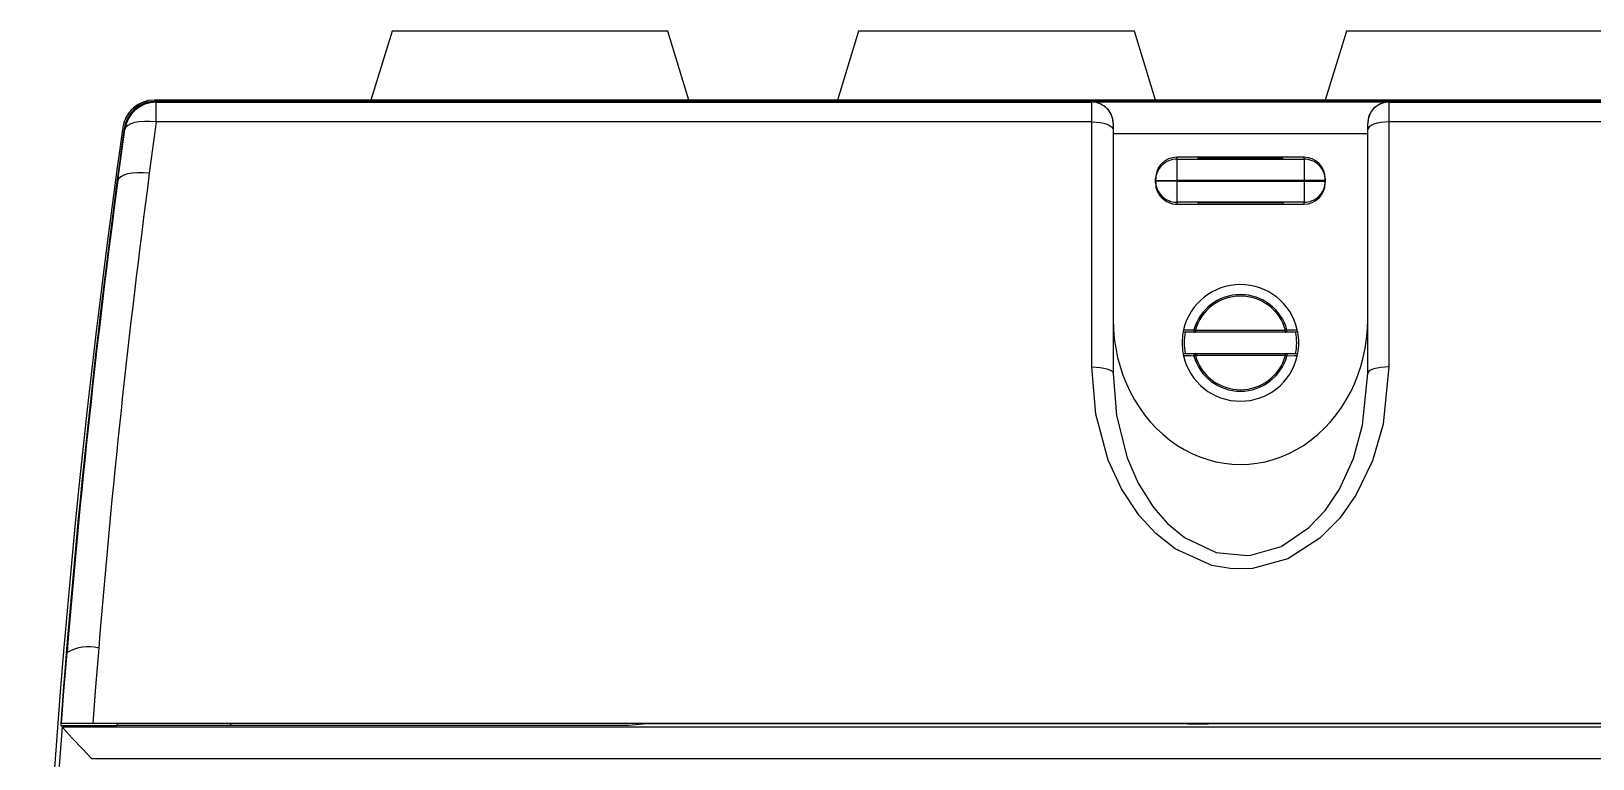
# Model space of a CAD drawing. Header units: millimetres. Extents: x 0 to 210250, y 0 to 148500.
# Drawn here: x 84415 to 89568, y 128952 to 131353 of the extents above; entities that cross this region are included whole.
import ezdxf

# ---------------------------------------------------------------- set-up
doc = ezdxf.new("R2010")
doc.units = ezdxf.units.MM
doc.header["$LTSCALE"] = 250
doc.header["$MEASUREMENT"] = 0
doc.layers.add('원격검침', color=3, linetype='Continuous')

msp = doc.modelspace()

# ---------------------------------------------------------------- linework, layer by layer
at = {"layer": '원격검침', "color": 3}
for p, q in [((85605.8, 131353.4), (85535.8, 131126)), ((86515.6, 131353.4), (85605.8, 131353.4)), ((86585.5, 131126), (86515.6, 131353.4)), ((87145.4, 131353.4), (87075.4, 131126)), ((88055.2, 131353.4), (87145.4, 131353.4)), ((88125.2, 131126), (88055.2, 131353.4)), ((88755, 131353.4), (88685, 131126)), ((89664.8, 131353.4), (88755, 131353.4)), ((84825.8, 131121.5), (84805.2, 131118.2)), ((84821.9, 131126), (91988.3, 131126)), ((91988.3, 131126), (84821.9, 131126)), ((84821.9, 131126), (84823.9, 131123.7)), ((84823.9, 131123.7), (84825.5, 131121.8)), ((84825.5, 131121.8), (84827, 131120.1)), ((84825.5, 131121.8), (91984.6, 131121.8)), ((84827, 131120.1), (84827.9, 131119.1)), ((84827.9, 131054.1), (84827.9, 131119.1)), ((84827.9, 131119.1), (87915.2, 131119.1)), ((87915.2, 131120), (88895, 131120)), ((87915.2, 131119.1), (87915.2, 131120)), ((87915.2, 131054.1), (87915.2, 131119.1)), ((88895, 131120), (88895, 131119.1)), ((88895, 131119.1), (88895, 131054.1)), ((88895, 131119.1), (91848.3, 131119.1)), ((84701.1, 130860.3), (84724, 131028.9)), ((84723.1, 131030), (84721.9, 131031.3)), ((84723.2, 131029.8), (84723.1, 131030)), ((84724, 131028.9), (84723.2, 131029.8)), ((84727, 131036), (84724, 131028.9)), ((84733.7, 131042.3), (84727, 131036)), ((84743.6, 131047.6), (84733.7, 131042.3)), ((84756.6, 131051.7), (84743.6, 131047.6)), ((84772.1, 131054.5), (84756.6, 131051.7)), ((84789.5, 131055.8), (84772.1, 131054.5)), ((84808.4, 131055.7), (84789.5, 131055.8)), ((84827.9, 131054.1), (84805.1, 130884.6)), ((84827.9, 131054.1), (84808.4, 131055.7)), ((87915.2, 131054.1), (84827.9, 131054.1)), ((87915.2, 130245.2), (87915.2, 131054.1)), ((87915.2, 131054.1), (87928.9, 131053.6)), ((87928.9, 131053.6), (87942, 131052.1)), ((87942, 131052.1), (87954.1, 131049.6)), ((87954.1, 131049.6), (87964.7, 131046.3)), ((87964.7, 131046.3), (87973.4, 131042.3)), ((87973.4, 131042.3), (87979.9, 131037.6)), ((87979.9, 131037.6), (87983.8, 131032.6)), ((87983.8, 131032.6), (87985.2, 131027.4)), ((87985.2, 131049.1), (87985.2, 131027.4)), ((87985.2, 131049.1), (87985.2, 131049.1)), ((87985.2, 131027.4), (87985.2, 130223.6)), ((88825, 131027.4), (88825, 131049.1)), ((88825, 131049.1), (88825, 131049.1)), ((88826.3, 131032.6), (88825, 131027.4)), ((88825, 130223.6), (88825, 131027.4)), ((88830.3, 131037.6), (88826.3, 131032.6)), ((88836.8, 131042.3), (88830.3, 131037.6)), ((88845.5, 131046.3), (88836.8, 131042.3)), ((88856.1, 131049.6), (88845.5, 131046.3)), ((88868.2, 131052.1), (88856.1, 131049.6)), ((88881.3, 131053.6), (88868.2, 131052.1)), ((88895, 131054.1), (88881.3, 131053.6)), ((88895, 131054.1), (88895, 130245.2)), ((91848.3, 131054.1), (88895, 131054.1)), ((88825, 131015), (87985.2, 131015)), ((88195.1, 130937.3), (88195.1, 130931.2)), ((88265.1, 130937.3), (88195.1, 130937.3)), ((88195.1, 130931.2), (88615, 130931.2)), ((88195.1, 130931.2), (88195.1, 130861.2)), ((88265.1, 130932.4), (88265.1, 130937.3)), ((88545.1, 130937.3), (88265.1, 130937.3)), ((88545.1, 130934.9), (88265.1, 130934.9)), ((88545.1, 130932.4), (88265.1, 130932.4)), ((88545.1, 130932.4), (88545.1, 130937.3)), ((88615, 130937.3), (88545.1, 130937.3)), ((88615, 130931.2), (88615, 130937.3)), ((88615, 130931.2), (88615, 130861.2)), ((84704.1, 130867.2), (84701.1, 130860.3)), ((84710.6, 130873.2), (84704.1, 130867.2)), ((84720.6, 130878.3), (84710.6, 130873.2)), ((84733.6, 130882.3), (84720.6, 130878.3)), ((84749.1, 130885), (84733.6, 130882.3)), ((84766.6, 130886.3), (84749.1, 130885)), ((84785.5, 130886.1), (84766.6, 130886.3)), ((84805.1, 130884.6), (84785.5, 130886.1)), ((88125.2, 130861.2), (88125.2, 130867.3)), ((88685, 130867.3), (88685, 130861.2)), ((88125.2, 130858.8), (88125.2, 130861.2)), ((88125.2, 130861.2), (88195.1, 130861.2)), ((88195.1, 130858.8), (88125.2, 130858.8)), ((88125.2, 130852.7), (88125.2, 130858.8)), ((88615, 130861.2), (88195.1, 130861.2)), ((88195.1, 130861.2), (88195.1, 130858.8)), ((88195.1, 130858.8), (88195.1, 130788.8)), ((88195.1, 130858.8), (88615, 130858.8)), ((88615, 130858.8), (88615, 130861.2)), ((88685, 130861.2), (88615, 130861.2)), ((88615, 130858.8), (88615, 130788.8)), ((88615, 130858.8), (88685, 130858.8)), ((88685, 130861.2), (88685, 130858.8)), ((88685, 130858.8), (88685, 130852.7)), ((88615, 130788.8), (88195.1, 130788.8)), ((88195.1, 130788.8), (88195.1, 130782.7)), ((88195.1, 130782.7), (88265.1, 130782.7)), ((88265.1, 130787.6), (88545.1, 130787.6)), ((88265.1, 130787.6), (88265.1, 130782.7)), ((88265.1, 130782.7), (88545.1, 130782.7)), ((88545.1, 130787.6), (88545.1, 130782.7)), ((88545.1, 130782.7), (88615, 130782.7)), ((88615, 130782.7), (88615, 130788.8)), ((88256.3, 130359.6), (88215.8, 130359.6)), ((88217.5, 130367.8), (88227.6, 130367.8)), ((88227.6, 130367.8), (88251.6, 130368)), ((88251.6, 130368), (88251.5, 130366.5)), ((88251.5, 130366.5), (88251.6, 130364.9)), ((88251.6, 130368), (88256.3, 130366.6)), ((88251.6, 130364.9), (88252, 130363.5)), ((88252, 130363.5), (88252.6, 130362.2)), ((88252.6, 130362.2), (88253.4, 130361.1)), ((88253.4, 130361.1), (88254.3, 130360.3)), ((88254.3, 130360.3), (88255.3, 130359.8)), ((88255.3, 130359.8), (88256.3, 130359.6)), ((88256.3, 130366.6), (88256.3, 130359.6)), ((88256.3, 130366.6), (88553.8, 130366.6)), ((88553.8, 130359.6), (88256.3, 130359.6)), ((88558.6, 130368), (88553.8, 130366.6)), ((88553.8, 130359.6), (88553.8, 130366.6)), ((88553.8, 130359.6), (88554.9, 130359.8)), ((88594.3, 130359.6), (88553.8, 130359.6)), ((88554.9, 130359.8), (88555.9, 130360.3)), ((88555.9, 130360.3), (88556.8, 130361.1)), ((88556.8, 130361.1), (88557.6, 130362.2)), ((88557.6, 130362.2), (88558.2, 130363.5)), ((88558.2, 130363.5), (88558.5, 130364.9)), ((88558.5, 130364.9), (88558.7, 130366.5)), ((88558.7, 130366.5), (88558.6, 130368)), ((88558.6, 130368), (88568.7, 130367.9)), ((88568.7, 130367.9), (88592.7, 130367.8)), ((87928.3, 130089.3), (87915.2, 130245.2)), ((87915.2, 130245.2), (87928.9, 130244.8)), ((87928.9, 130244.8), (87942, 130243.6)), ((88215.8, 130289.7), (88256.3, 130289.7)), ((88241.5, 130281.4), (88217.5, 130281.6)), ((88251.6, 130281.3), (88241.5, 130281.4)), ((88251.6, 130284.4), (88251.5, 130282.9)), ((88251.5, 130282.9), (88251.6, 130281.3)), ((88252, 130285.8), (88251.6, 130284.4)), ((88256.3, 130282.7), (88251.6, 130281.3)), ((88252.6, 130287.1), (88252, 130285.8)), ((88253.4, 130288.2), (88252.6, 130287.1)), ((88254.3, 130289), (88253.4, 130288.2)), ((88255.3, 130289.5), (88254.3, 130289)), ((88256.3, 130289.7), (88255.3, 130289.5)), ((88256.3, 130289.7), (88256.3, 130282.7)), ((88256.3, 130289.7), (88553.8, 130289.7)), ((88553.8, 130282.7), (88256.3, 130282.7)), ((88553.8, 130289.7), (88554.9, 130289.5)), ((88553.8, 130282.7), (88553.8, 130289.7)), ((88553.8, 130289.7), (88594.3, 130289.7)), ((88553.8, 130282.7), (88558.6, 130281.3)), ((88554.9, 130289.5), (88555.9, 130289)), ((88555.9, 130289), (88556.8, 130288.2)), ((88556.8, 130288.2), (88557.6, 130287.1)), ((88557.6, 130287.1), (88558.2, 130285.8)), ((88558.2, 130285.8), (88558.5, 130284.4)), ((88558.5, 130284.4), (88558.7, 130282.9)), ((88558.7, 130282.9), (88558.6, 130281.3)), ((88582.6, 130281.5), (88558.6, 130281.3)), ((88592.7, 130281.6), (88582.6, 130281.5)), ((88881.3, 130244.8), (88868.2, 130243.6)), ((88895, 130245.2), (88875.5, 130056.1)), ((88895, 130245.2), (88881.3, 130244.8)), ((87942, 130243.6), (87954.1, 130241.6)), ((87954.1, 130241.6), (87964.7, 130238.9)), ((87964.7, 130238.9), (87973.4, 130235.6)), ((87973.4, 130235.6), (87979.9, 130231.9)), ((87979.9, 130231.9), (87983.8, 130227.8)), ((87983.8, 130227.8), (87985.2, 130223.6)), ((87985.2, 130223.6), (87996.1, 130085)), ((88808.3, 130052.8), (88825, 130223.6)), ((88826.3, 130227.8), (88825, 130223.6)), ((88830.3, 130231.9), (88826.3, 130227.8)), ((88836.8, 130235.6), (88830.3, 130231.9)), ((88845.5, 130238.9), (88836.8, 130235.6)), ((88856.1, 130241.6), (88845.5, 130238.9)), ((88868.2, 130243.6), (88856.1, 130241.6)), ((87969.1, 129937.3), (87928.3, 130089.3)), ((87996.1, 130085), (88031.4, 129945.6)), ((88777.9, 129943.4), (88808.3, 130052.8)), ((88875.5, 130056.1), (88840.4, 129935.6)), ((88012.6, 129842.5), (87969.1, 129937.3)), ((88031.4, 129945.6), (88068, 129861.5)), ((88731.4, 129841.6), (88777.9, 129943.4)), ((88840.4, 129935.6), (88785.8, 129821.9)), ((88070.5, 129755.1), (88012.6, 129842.5)), ((88068, 129861.5), (88118.3, 129781.4)), ((88685.4, 129773), (88731.4, 129841.6)), ((88118.3, 129781.4), (88164.5, 129728.5)), ((88785.8, 129821.9), (88732.5, 129746.3)), ((88125.5, 129695.3), (88070.5, 129755.1)), ((88630, 129713.7), (88685.4, 129773)), ((88732.5, 129746.3), (88667.5, 129679.9)), ((88189.7, 129644.7), (88125.5, 129695.3)), ((88164.5, 129728.5), (88220.5, 129682)), ((88220.5, 129682), (88324.5, 129633)), ((88539.4, 129653), (88630, 129713.7)), ((88667.5, 129679.9), (88561.8, 129612.4)), ((88311, 129590.2), (88189.7, 129644.7)), ((88324.5, 129633), (88427.1, 129622.9)), ((88439.1, 129624), (88539.4, 129653)), ((88377.4, 129579.2), (88311, 129590.2)), ((88444.8, 129580.2), (88377.4, 129579.2)), ((88427.1, 129622.9), (88439.1, 129624)), ((88561.8, 129612.4), (88444.8, 129580.2)), ((84638.1, 129317.1), (84628, 129189.3)), ((84523.3, 129175.1), (84533.5, 129302.2)), ((84515.2, 129068.5), (84523.3, 129175.1)), ((84628, 129189.3), (84618.9, 129068.5)), ((84513.3, 129068.5), (84512.8, 129061.5)), ((84512.8, 129061.5), (84698, 129061.5)), ((84512.8, 129061.5), (84517, 129056.9)), ((84515.2, 129068.5), (84513, 129068.5)), ((84618.9, 129068.5), (84515.2, 129068.5)), ((92191.3, 129068.5), (84618.9, 129068.5)), ((84698.6, 129068.5), (84698, 129061.5)), ((86386.2, 129061.5), (84698, 129061.5)), ((85073.9, 129061.5), (85073.9, 129068.5)), ((86445.6, 129067.4), (86386.2, 129061.5)), ((86550.5, 129067.4), (86445.6, 129067.4)), ((86550.5, 129068.5), (86550.5, 129067.4)), ((86655.5, 129067.4), (86550.5, 129067.4)), ((86553.9, 129067.4), (86553.9, 129068.5)), ((86652.2, 129068.5), (86652.2, 129067.4)), ((86655.5, 129067.4), (86655.5, 129068.5)), ((88020.2, 129067.4), (86655.5, 129067.4)), ((88020.2, 129068.5), (88020.2, 129067.4)), ((88090.2, 129067.4), (88020.2, 129067.4)), ((88023.5, 129067.4), (88023.5, 129068.5)), ((88086.8, 129068.5), (88086.8, 129067.4)), ((88090.2, 129067.4), (88090.2, 129068.5)), ((88229.5, 129067.4), (88090.2, 129067.4)), ((88230.1, 129067.7), (88229.5, 129067.4)), ((88230.1, 129067.7), (88230.1, 129068.5)), ((88230.1, 129067.7), (88300.1, 129067.7)), ((88236.2, 129068.5), (88236.2, 129067.7)), ((88297.1, 129067.7), (88297.1, 129068.5)), ((88300.1, 129068.5), (88300.1, 129067.7)), ((88510.1, 129067.7), (88300.1, 129067.7)), ((88510.1, 129067.7), (88510.1, 129068.5)), ((88580, 129067.7), (88510.1, 129067.7)), ((88513.1, 129068.5), (88513.1, 129067.7)), ((88573.9, 129068.5), (88573.9, 129067.7)), ((88580, 129067.7), (88580, 129068.5)), ((88580.7, 129067.4), (88580, 129067.7)), ((88720, 129067.4), (88580.7, 129067.4)), ((88720, 129068.5), (88720, 129067.4)), ((88790, 129067.4), (88720, 129067.4)), ((88723.4, 129067.4), (88723.4, 129068.5)), ((88786.6, 129068.5), (88786.6, 129067.4)), ((88790, 129067.4), (88790, 129068.5)), ((90154.7, 129067.4), (88790, 129067.4)), ((84517, 129056.9), (92293.2, 129056.9)), ((84517, 129056.9), (84520.8, 129052.8)), ((84520.8, 129052.8), (84530.7, 129042.1)), ((84530.7, 129042.1), (84550.9, 129020.3)), ((84550.9, 129020.3), (84584.3, 128984.4)), ((84584.3, 128984.4), (84614.1, 128952.3)), ((84614.1, 128952.3), (84614.5, 128951.9)), ((92195.7, 128951.9), (84614.5, 128951.9))]:
    msp.add_line(p, q, dxfattribs=at)
for centre, radius, start, end in [((84821.9, 131021), 105, 89.9995, 171.8881), ((84819, 131022), 102, 100.4982, 172.2443), ((84825.6, 131017.1), 104.7, 90.046, 172.2242), ((84827.9, 131014.1), 105, 90.0044, 171.8946), ((87914.3, 131049), 70.9, 0.0588, 89.2406), ((87915.2, 131049.1), 70, 0, 90.0011), ((88895.9, 131049.1), 70.9, 90.7226, 179.978), ((88895, 131049.1), 70, 89.9989, 180), ((114648.1, 126769.5), 30232.6, 171.88762, 188.11238), ((114648.1, 126769.5), 30232.6, 171.88763, 188.11237), ((115508.1, 126761.6), 31080.9, 172.10419, 175.74358), ((88195.1, 130861.2), 70, 89.9956, 180), ((88615, 130861.2), 70, 0, 90.0044), ((116055.3, 126762.6), 31520.9, 172.48593, 175.35147), ((115476.9, 126762.1), 31047.5, 172.41489, 175.30721), ((88195.1, 130858.8), 70, 180, 270.0044), ((88615, 130858.8), 70, 269.9956, 0), ((88405.1, 130324.7), 192.5, 12.9406, 167.0594), ((88405.1, 130324.7), 159.5, 15.7635, 164.2365), ((88405.1, 130324.7), 154.6, 15.7635, 164.2365), ((88405.1, 130324.7), 192.5, 169.5243, 190.4757), ((88405.1, 130324.7), 192.5, 167.0594, 169.5243), ((88405.1, 130324.7), 185.5, 169.1243, 190.8757), ((88405.1, 130324.7), 185.5, 349.1243, 10.8757), ((88405.1, 130324.7), 192.5, 10.4757, 12.9406), ((88405.1, 130324.7), 192.5, 349.5243, 10.4757), ((88405.1, 130324.7), 192.5, 190.4757, 192.9406), ((88405.1, 130324.7), 192.5, 192.9406, 347.0594), ((88405.1, 130324.7), 159.5, 195.7635, 344.2365), ((88405.1, 130324.7), 154.6, 195.7635, 344.2365), ((88405.1, 130324.7), 192.5, 347.0594, 349.5243), ((84603.5, 129185.9), 135.8, 75.2262, 121.0294), ((114648.1, 126769.5), 30217.8, 175.65881, 184.34119)]:
    msp.add_arc(centre, radius, start, end, dxfattribs=at)
for centre, major_axis, ratio, start_param, end_param in [((88195.1, 130867.3), (0, 70), 0.999848, 0, 1.570796), ((88615, 130867.3), (0, 70), 0.999848, 4.712389, 6.283185), ((88195.1, 130852.7), (0, 70), 0.999848, 1.570796, 3.141593), ((88615, 130852.7), (0, 70), 0.999848, 3.141593, 4.712389), ((88405.1, 130401.7), (0, 478.2), 0.878106, 1.570796, 4.712389)]:
    msp.add_ellipse(centre, major_axis=major_axis, ratio=ratio, start_param=start_param, end_param=end_param, dxfattribs=at)

doc.saveas('drawing.dxf')
